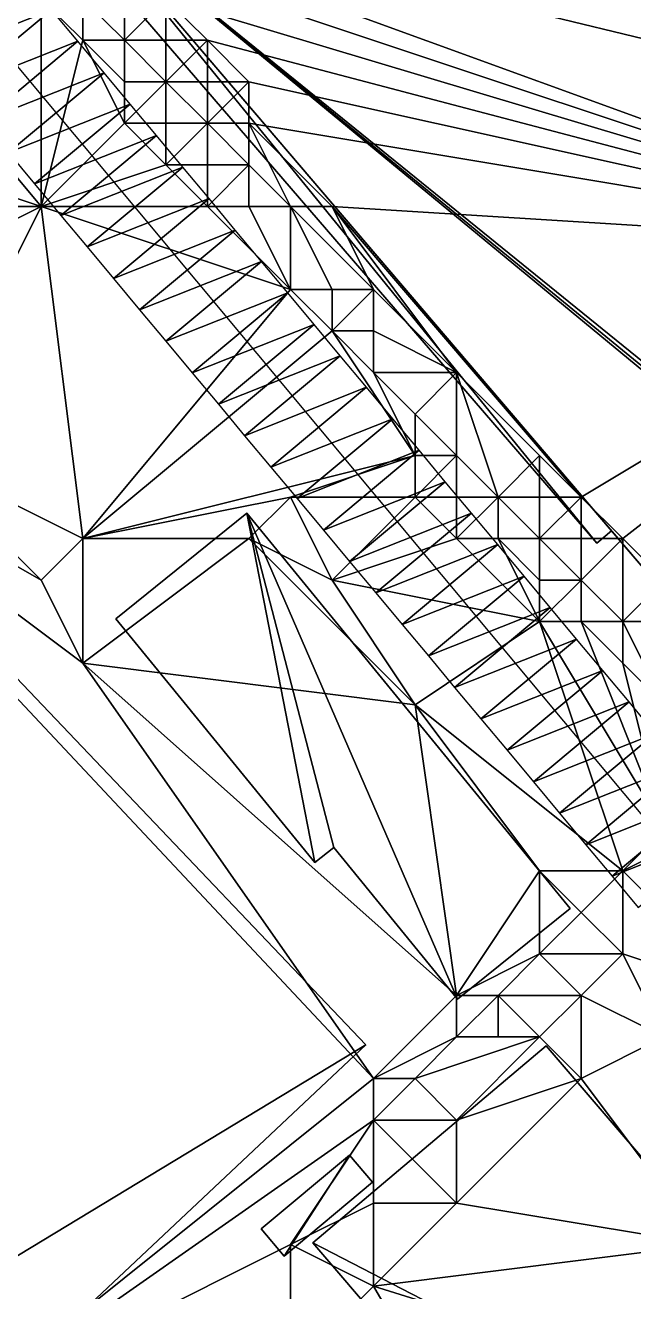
# Model space of a CAD drawing. Header units: metres. Extents: x -1103 to 901, y -902 to 905.
# Drawn here: x -450.8 to -421.5, y 505.7 to 566.7 of the extents above; entities that cross this region are included whole.
import ezdxf

# ---------------------------------------------------------------- set-up
doc = ezdxf.new("R2010")
doc.units = ezdxf.units.M
for name, color, linetype in [('OSM_BUILDING_FOOTPRINTS', 7, 'CONTINUOUS'), ('OSM_BUILDING_ROOFS', 1, 'CONTINUOUS'), ('OSM_BUILDING_WALLS', 8, 'CONTINUOUS'), ('OSM_ROAD_AXES', 2, 'CONTINUOUS'), ('OSM_ROAD_SURFACE', 9, 'CONTINUOUS'), ('OSM_TERRAIN', 3, 'CONTINUOUS')]:
    doc.layers.add(name, color=color, linetype=linetype)

msp = doc.modelspace()

# ---------------------------------------------------------------- linework, layer by layer
at = {"layer": 'OSM_BUILDING_FOOTPRINTS'}
for points in [[(-422.611, 600.17, 8.286), (-422.854, 599.96, 8.286), (-420.643, 597.405, 8.286), (-418.885, 598.898, 8.286), (-415.348, 594.784, 8.286), (-416.442, 593.844, 8.286), (-388.343, 561.231, 8.286), (-394.268, 556.199, 8.286), (-397.96, 560.49, 8.286), (-415.215, 545.815, 8.286), (-414.309, 544.764, 8.286), (-414.441, 544.654, 8.286), (-420.256, 539.71, 8.286), (-422.544, 542.376, 8.286), (-423.251, 541.778, 8.286), (-449.283, 572.002, 8.286), (-448.421, 572.721, 8.286), (-453.871, 579.058, 8.286), (-443.226, 588.104, 8.286), (-445.713, 590.991, 8.286), (-427.806, 606.208, 8.286), (-422.611, 600.17, 8.286)], [(-446.409, 538.129, 6.46), (-440.097, 543.227, 6.46), (-424.533, 524.183, 6.46), (-429.95, 519.815, 6.46), (-435.919, 527.125, 6.46), (-436.825, 526.395, 6.46), (-446.409, 538.129, 6.46)], [(-430.878, 449.944, 7.853), (-441.5, 462.33, 7.853), (-416.121, 483.796, 7.853), (-436.925, 508.081, 7.853), (-425.683, 517.581, 7.853), (-402.138, 490.111, 7.853), (-404.382, 488.209, 7.853), (-402.027, 485.466, 7.853), (-403.055, 484.592, 7.853), (-397.54, 478.145, 7.853), (-430.878, 449.944, 7.853)], [(-439.412, 508.756, 7.659), (-435.156, 512.306, 7.659), (-434.051, 511.001, 7.659), (-438.306, 507.451, 7.659), (-439.412, 508.756, 7.659)]]:
    msp.add_polyline3d(points, close=True, dxfattribs=at)
msp.add_polyline3d([(-523.852, 529.436, 6.58), (-478.808, 571.792, 6.58), (-478.808, 571.792, 6.58), (-474.917, 567.7, 6.58), (-475.602, 567.059, 6.58), (-472.286, 563.586, 6.58), (-475.381, 560.667, 6.58), (-434.371, 517.625, 6.58), (-453.041, 500.075, 6.58), (-450.554, 497.465, 6.58), (-468.781, 480.334, 6.58), (-478.343, 490.365, 6.58), (-476.431, 492.156, 6.58), (-478.597, 494.434, 6.58), (-477.735, 495.242, 6.58), (-483.417, 501.213, 6.58), (-484.975, 499.754, 6.58), (-487.827, 502.751, 6.58)], dxfattribs=at)
at = {"layer": 'OSM_BUILDING_ROOFS'}
for points in [[(-420.643, 597.405, 39.086), (-448.421, 572.721, 39.086), (-397.96, 560.49, 39.086)], [(-448.421, 572.721, 39.086), (-449.283, 572.002, 39.086), (-423.251, 541.778, 39.086)], [(-448.421, 572.721, 39.086), (-423.251, 541.778, 39.086), (-422.544, 542.376, 39.086)], [(-448.421, 572.721, 39.086), (-422.544, 542.376, 39.086), (-420.256, 539.71, 39.086)], [(-448.421, 572.721, 39.086), (-420.256, 539.71, 39.086), (-414.441, 544.654, 39.086)], [(-448.421, 572.721, 39.086), (-414.441, 544.654, 39.086), (-414.309, 544.764, 39.086)], [(-448.421, 572.721, 39.086), (-414.309, 544.764, 39.086), (-415.215, 545.815, 39.086)], [(-448.421, 572.721, 39.086), (-415.215, 545.815, 39.086), (-397.96, 560.49, 39.086)], [(-476.431, 492.156, 11.78), (-434.371, 517.625, 11.78), (-475.381, 560.667, 11.78)], [(-440.097, 543.227, 11.66), (-446.409, 538.129, 11.66), (-436.825, 526.395, 11.66)], [(-440.097, 543.227, 11.66), (-436.825, 526.395, 11.66), (-435.919, 527.125, 11.66)], [(-440.097, 543.227, 11.66), (-435.919, 527.125, 11.66), (-429.95, 519.815, 11.66)], [(-440.097, 543.227, 11.66), (-429.95, 519.815, 11.66), (-424.533, 524.183, 11.66)], [(-476.431, 492.156, 11.78), (-453.041, 500.075, 11.78), (-434.371, 517.625, 11.78)], [(-402.138, 490.111, 29.053), (-425.683, 517.581, 29.053), (-436.925, 508.081, 29.053)], [(-435.156, 512.306, 17.659), (-439.412, 508.756, 17.659), (-438.306, 507.451, 17.659)], [(-435.156, 512.306, 17.659), (-438.306, 507.451, 17.659), (-434.051, 511.001, 17.659)], [(-402.138, 490.111, 29.053), (-436.925, 508.081, 29.053), (-416.121, 483.796, 29.053)]]:
    msp.add_3dface(points, dxfattribs=at)
at = {"layer": 'OSM_BUILDING_WALLS'}
for points in [[(-449.283, 572.002, 8.286), (-423.251, 541.778, 8.286), (-423.251, 541.778, 39.086)], [(-449.283, 572.002, 8.286), (-423.251, 541.778, 39.086), (-449.283, 572.002, 39.086)], [(-434.371, 517.625, 6.58), (-475.381, 560.667, 6.58), (-475.381, 560.667, 11.78)], [(-434.371, 517.625, 6.58), (-475.381, 560.667, 11.78), (-434.371, 517.625, 11.78)], [(-440.097, 543.227, 6.46), (-446.409, 538.129, 6.46), (-446.409, 538.129, 11.66)], [(-440.097, 543.227, 6.46), (-446.409, 538.129, 11.66), (-440.097, 543.227, 11.66)], [(-424.533, 524.183, 6.46), (-440.097, 543.227, 6.46), (-440.097, 543.227, 11.66)], [(-424.533, 524.183, 6.46), (-440.097, 543.227, 11.66), (-424.533, 524.183, 11.66)], [(-423.251, 541.778, 8.286), (-422.544, 542.376, 8.286), (-422.544, 542.376, 39.086)], [(-423.251, 541.778, 8.286), (-422.544, 542.376, 39.086), (-423.251, 541.778, 39.086)], [(-422.544, 542.376, 8.286), (-420.256, 539.71, 8.286), (-420.256, 539.71, 39.086)], [(-422.544, 542.376, 8.286), (-420.256, 539.71, 39.086), (-422.544, 542.376, 39.086)], [(-446.409, 538.129, 6.46), (-436.825, 526.395, 6.46), (-436.825, 526.395, 11.66)], [(-446.409, 538.129, 6.46), (-436.825, 526.395, 11.66), (-446.409, 538.129, 11.66)], [(-436.825, 526.395, 6.46), (-435.919, 527.125, 6.46), (-435.919, 527.125, 11.66)], [(-436.825, 526.395, 6.46), (-435.919, 527.125, 11.66), (-436.825, 526.395, 11.66)], [(-435.919, 527.125, 6.46), (-429.95, 519.815, 6.46), (-429.95, 519.815, 11.66)], [(-435.919, 527.125, 6.46), (-429.95, 519.815, 11.66), (-435.919, 527.125, 11.66)], [(-429.95, 519.815, 6.46), (-424.533, 524.183, 6.46), (-424.533, 524.183, 11.66)], [(-429.95, 519.815, 6.46), (-424.533, 524.183, 11.66), (-429.95, 519.815, 11.66)], [(-453.041, 500.075, 6.58), (-434.371, 517.625, 6.58), (-434.371, 517.625, 11.78)], [(-453.041, 500.075, 6.58), (-434.371, 517.625, 11.78), (-453.041, 500.075, 11.78)], [(-425.683, 517.581, 7.853), (-436.925, 508.081, 7.853), (-436.925, 508.081, 29.053)], [(-425.683, 517.581, 7.853), (-436.925, 508.081, 29.053), (-425.683, 517.581, 29.053)], [(-402.138, 490.111, 7.853), (-425.683, 517.581, 7.853), (-425.683, 517.581, 29.053)], [(-402.138, 490.111, 7.853), (-425.683, 517.581, 29.053), (-402.138, 490.111, 29.053)], [(-435.156, 512.306, 7.659), (-439.412, 508.756, 7.659), (-439.412, 508.756, 17.659)], [(-435.156, 512.306, 7.659), (-439.412, 508.756, 17.659), (-435.156, 512.306, 17.659)], [(-434.051, 511.001, 7.659), (-435.156, 512.306, 7.659), (-435.156, 512.306, 17.659)], [(-434.051, 511.001, 7.659), (-435.156, 512.306, 17.659), (-434.051, 511.001, 17.659)], [(-438.306, 507.451, 7.659), (-434.051, 511.001, 7.659), (-434.051, 511.001, 17.659)], [(-438.306, 507.451, 7.659), (-434.051, 511.001, 17.659), (-438.306, 507.451, 17.659)], [(-439.412, 508.756, 7.659), (-438.306, 507.451, 7.659), (-438.306, 507.451, 17.659)], [(-439.412, 508.756, 7.659), (-438.306, 507.451, 17.659), (-439.412, 508.756, 17.659)], [(-436.925, 508.081, 7.853), (-416.121, 483.796, 7.853), (-416.121, 483.796, 29.053)], [(-436.925, 508.081, 7.853), (-416.121, 483.796, 29.053), (-436.925, 508.081, 29.053)]]:
    msp.add_3dface(points, dxfattribs=at)
at = {"layer": 'OSM_ROAD_AXES'}
msp.add_polyline3d([(-381.478, 480.954, 12.537), (-418.94, 526.152, 9.989), (-463.189, 579.18, 9.039), (-468.815, 586.246, 9.387), (-472.099, 590.161, 9.604), (-476.498, 595.425, 9.925), (-515.098, 641.519, 12.272)], dxfattribs=at)
at = {"layer": 'OSM_ROAD_SURFACE'}
for points in [[(-449.507, 567.466, 8.415), (-450.772, 568.981, 8.484), (-455.378, 565.137, 8.483)], [(-449.507, 567.466, 8.415), (-455.378, 565.137, 8.483), (-454.114, 563.622, 8.411)], [(-448.243, 565.951, 8.382), (-449.507, 567.466, 8.415), (-454.114, 563.622, 8.411)], [(-448.243, 565.951, 8.382), (-454.114, 563.622, 8.411), (-452.85, 562.107, 8.338)], [(-446.979, 564.436, 8.322), (-448.243, 565.951, 8.382), (-452.85, 562.107, 8.338)], [(-446.979, 564.436, 8.322), (-452.85, 562.107, 8.338), (-451.586, 560.592, 8.265)], [(-445.715, 562.921, 8.449), (-446.979, 564.436, 8.322), (-451.586, 560.592, 8.265)], [(-445.715, 562.921, 8.449), (-451.586, 560.592, 8.265), (-450.321, 559.077, 8.193)], [(-444.45, 561.406, 8.281), (-445.715, 562.921, 8.449), (-450.321, 559.077, 8.193)], [(-444.45, 561.406, 8.281), (-450.321, 559.077, 8.193), (-449.057, 557.562, 8.151)], [(-443.186, 559.891, 8.268), (-444.45, 561.406, 8.281), (-449.057, 557.562, 8.151)], [(-443.186, 559.891, 8.268), (-449.057, 557.562, 8.151), (-447.793, 556.046, 8.141)], [(-441.922, 558.376, 8.24), (-443.186, 559.891, 8.268), (-447.793, 556.046, 8.141)], [(-441.922, 558.376, 8.24), (-447.793, 556.046, 8.141), (-446.529, 554.531, 8.131)], [(-440.658, 556.86, 8.154), (-441.922, 558.376, 8.24), (-446.529, 554.531, 8.131)], [(-440.658, 556.86, 8.154), (-446.529, 554.531, 8.131), (-445.264, 553.016, 8.12)], [(-439.393, 555.345, 8.1), (-440.658, 556.86, 8.154), (-445.264, 553.016, 8.12)], [(-439.393, 555.345, 8.1), (-445.264, 553.016, 8.12), (-444, 551.501, 8.11)], [(-438.129, 553.83, 8.109), (-439.393, 555.345, 8.1), (-444, 551.501, 8.11)], [(-438.129, 553.83, 8.109), (-444, 551.501, 8.11), (-442.736, 549.986, 8.1)], [(-436.865, 552.315, 8.195), (-438.129, 553.83, 8.109), (-442.736, 549.986, 8.1)], [(-436.865, 552.315, 8.195), (-442.736, 549.986, 8.1), (-441.472, 548.471, 8.133)], [(-435.601, 550.8, 8.251), (-436.865, 552.315, 8.195), (-441.472, 548.471, 8.133)], [(-435.601, 550.8, 8.251), (-441.472, 548.471, 8.133), (-440.207, 546.956, 8.188)], [(-434.336, 549.285, 8.285), (-435.601, 550.8, 8.251), (-440.207, 546.956, 8.188)], [(-434.336, 549.285, 8.285), (-440.207, 546.956, 8.188), (-438.943, 545.441, 8.222)], [(-433.072, 547.77, 8.341), (-434.336, 549.285, 8.285), (-438.943, 545.441, 8.222)], [(-433.072, 547.77, 8.341), (-438.943, 545.441, 8.222), (-437.679, 543.926, 8.269)], [(-431.808, 546.255, 8.453), (-433.072, 547.77, 8.341), (-437.679, 543.926, 8.269)], [(-431.808, 546.255, 8.453), (-437.679, 543.926, 8.269), (-436.415, 542.411, 8.398)], [(-430.544, 544.74, 8.715), (-431.808, 546.255, 8.453), (-436.415, 542.411, 8.398)], [(-430.544, 544.74, 8.715), (-436.415, 542.411, 8.398), (-435.15, 540.896, 8.527)], [(-429.279, 543.225, 8.897), (-430.544, 544.74, 8.715), (-435.15, 540.896, 8.527)], [(-429.279, 543.225, 8.897), (-435.15, 540.896, 8.527), (-433.886, 539.381, 8.657)], [(-428.015, 541.71, 8.793), (-429.279, 543.225, 8.897), (-433.886, 539.381, 8.657)], [(-428.015, 541.71, 8.793), (-433.886, 539.381, 8.657), (-432.622, 537.866, 8.746)], [(-426.751, 540.195, 8.981), (-428.015, 541.71, 8.793), (-432.622, 537.866, 8.746)], [(-426.751, 540.195, 8.981), (-432.622, 537.866, 8.746), (-431.358, 536.351, 8.836)], [(-425.486, 538.68, 9.383), (-426.751, 540.195, 8.981), (-431.358, 536.351, 8.836)], [(-425.486, 538.68, 9.383), (-431.358, 536.351, 8.836), (-430.093, 534.835, 8.937)], [(-424.222, 537.165, 9.289), (-425.486, 538.68, 9.383), (-430.093, 534.835, 8.937)], [(-424.222, 537.165, 9.289), (-430.093, 534.835, 8.937), (-428.829, 533.32, 9.085)], [(-422.958, 535.649, 9.417), (-424.222, 537.165, 9.289), (-428.829, 533.32, 9.085)], [(-422.958, 535.649, 9.417), (-428.829, 533.32, 9.085), (-427.565, 531.805, 9.234)], [(-421.694, 534.134, 9.566), (-422.958, 535.649, 9.417), (-427.565, 531.805, 9.234)], [(-421.694, 534.134, 9.566), (-427.565, 531.805, 9.234), (-426.301, 530.29, 9.383)], [(-420.429, 532.619, 9.715), (-421.694, 534.134, 9.566), (-426.301, 530.29, 9.383)], [(-420.429, 532.619, 9.715), (-426.301, 530.29, 9.383), (-425.036, 528.775, 9.531)], [(-419.165, 531.104, 10.033), (-420.429, 532.619, 9.715), (-425.036, 528.775, 9.531)], [(-419.165, 531.104, 10.033), (-425.036, 528.775, 9.531), (-423.772, 527.26, 9.647)], [(-417.901, 529.589, 10.331), (-419.165, 531.104, 10.033), (-423.772, 527.26, 9.647)], [(-417.901, 529.589, 10.331), (-423.772, 527.26, 9.647), (-422.508, 525.745, 9.701)], [(-416.634, 528.07, 10.344), (-417.901, 529.589, 10.331), (-422.508, 525.745, 9.701)], [(-416.634, 528.07, 10.344), (-422.508, 525.745, 9.701), (-421.247, 524.234, 9.934)]]:
    msp.add_3dface(points, dxfattribs=at)
at = {"layer": 'OSM_TERRAIN'}
for points in [[(-448, 572, 11.371), (-404, 556, 11.371), (-404, 578, 11.371)], [(-446, 570, 11.371), (-404, 556, 11.371), (-448, 572, 11.371)], [(-468, 564, 8.378), (-450, 558, 8.106), (-460, 570, 8.681)], [(-460, 570, 8.681), (-450, 558, 8.106), (-450, 568, 8.376)], [(-444, 568, 11.371), (-404, 556, 11.371), (-446, 570, 11.371)], [(-450, 558, 8.106), (-448, 566, 8.335), (-450, 568, 8.376)], [(-450, 568, 8.376), (-448, 566, 8.335), (-448, 568, 9.255)], [(-448, 566, 8.335), (-446, 566, 9.437), (-448, 568, 9.255)], [(-446, 566, 9.437), (-446, 568, 11.281), (-448, 568, 9.255)], [(-446, 566, 9.437), (-444, 566, 11.371), (-444, 568, 11.371)], [(-446, 566, 9.437), (-444, 568, 11.371), (-446, 568, 11.281)], [(-444, 566, 11.371), (-442, 566, 11.371), (-444, 568, 11.371)], [(-442, 566, 11.371), (-404, 556, 11.371), (-444, 568, 11.371)], [(-450, 558, 8.106), (-446, 562, 8.096), (-448, 566, 8.335)], [(-446, 562, 8.096), (-446, 564, 8.345), (-448, 566, 8.335)], [(-448, 566, 8.335), (-446, 564, 8.345), (-446, 566, 9.437)], [(-446, 564, 8.345), (-444, 564, 9.668), (-446, 566, 9.437)], [(-444, 564, 9.668), (-444, 566, 11.371), (-446, 566, 9.437)], [(-444, 564, 9.668), (-442, 564, 11.371), (-442, 566, 11.371)], [(-444, 564, 9.668), (-442, 566, 11.371), (-444, 566, 11.371)], [(-442, 564, 11.371), (-440, 564, 11.371), (-442, 566, 11.371)], [(-440, 564, 11.371), (-404, 556, 11.371), (-442, 566, 11.371)], [(-450, 558, 8.106), (-468, 564, 8.378), (-468, 558, 8.163)], [(-446, 562, 8.096), (-444, 562, 8.401), (-444, 564, 9.668)], [(-446, 562, 8.096), (-444, 564, 9.668), (-446, 564, 8.345)], [(-444, 562, 8.401), (-442, 562, 9.949), (-444, 564, 9.668)], [(-442, 562, 9.949), (-442, 564, 11.371), (-444, 564, 9.668)], [(-442, 562, 9.949), (-440, 562, 11.371), (-440, 564, 11.371)], [(-442, 562, 9.949), (-440, 564, 11.371), (-442, 564, 11.371)], [(-440, 564, 11.371), (-440, 562, 11.371), (-404, 556, 11.371)], [(-450, 558, 8.106), (-444, 560, 8.058), (-446, 562, 8.096)], [(-444, 560, 8.058), (-444, 562, 8.401), (-446, 562, 8.096)], [(-444, 560, 8.058), (-442, 560, 8.515), (-442, 562, 9.949)], [(-444, 560, 8.058), (-442, 562, 9.949), (-444, 562, 8.401)], [(-442, 560, 8.515), (-440, 560, 10.283), (-442, 562, 9.949)], [(-440, 560, 10.283), (-440, 562, 11.371), (-442, 562, 9.949)], [(-438, 558, 10.659), (-440, 562, 11.371), (-440, 560, 10.283)], [(-438, 558, 10.659), (-436, 558, 11.371), (-440, 562, 11.371)], [(-436, 558, 11.371), (-404, 556, 11.371), (-440, 562, 11.371)], [(-450, 558, 8.106), (-442, 558, 8.03), (-444, 560, 8.058)], [(-442, 558, 8.03), (-442, 560, 8.515), (-444, 560, 8.058)], [(-442, 558, 8.03), (-440, 558, 8.674), (-440, 560, 10.283)], [(-442, 558, 8.03), (-440, 560, 10.283), (-442, 560, 8.515)], [(-440, 558, 8.674), (-438, 558, 10.659), (-440, 560, 10.283)], [(-462, 552, 8.083), (-450, 558, 8.106), (-468, 558, 8.163)], [(-456, 546, 8.025), (-450, 558, 8.106), (-462, 552, 8.083)], [(-456, 546, 8.025), (-448, 542, 8.022), (-450, 558, 8.106)], [(-450, 558, 8.106), (-448, 542, 8.022), (-438, 554, 8.059)], [(-438, 554, 8.059), (-442, 558, 8.03), (-450, 558, 8.106)], [(-438, 554, 8.059), (-440, 558, 8.674), (-442, 558, 8.03)], [(-438, 554, 8.059), (-438, 558, 10.659), (-440, 558, 8.674)], [(-438, 554, 8.059), (-436, 554, 9.168), (-438, 558, 10.659)], [(-436, 554, 9.168), (-434, 554, 11.237), (-438, 558, 10.659)], [(-434, 554, 11.237), (-436, 558, 11.371), (-438, 558, 10.659)], [(-430, 550, 11.371), (-436, 558, 11.371), (-434, 554, 11.237)], [(-430, 550, 11.371), (-424, 544, 11.371), (-436, 558, 11.371)], [(-424, 544, 11.371), (-404, 556, 11.371), (-436, 558, 11.371)], [(-422, 542, 11.167), (-404, 556, 11.371), (-424, 544, 11.371)], [(-422, 542, 11.167), (-420, 540, 10.312), (-404, 556, 11.371)], [(-448, 542, 8.022), (-436, 552, 8.185), (-438, 554, 8.059)], [(-436, 552, 8.185), (-436, 554, 9.168), (-438, 554, 8.059)], [(-436, 552, 8.185), (-434, 552, 9.491), (-434, 554, 11.237)], [(-436, 552, 8.185), (-434, 554, 11.237), (-436, 554, 9.168)], [(-434, 552, 9.491), (-430, 550, 11.371), (-434, 554, 11.237)], [(-448, 542, 8.022), (-432, 546, 8.302), (-436, 552, 8.185)], [(-432, 546, 8.302), (-434, 550, 8.37), (-436, 552, 8.185)], [(-434, 550, 8.37), (-434, 552, 9.491), (-436, 552, 8.185)], [(-434, 550, 8.37), (-430, 550, 11.371), (-434, 552, 9.491)], [(-432, 546, 8.302), (-432, 548, 8.62), (-434, 550, 8.37)], [(-432, 548, 8.62), (-430, 550, 11.371), (-434, 550, 8.37)], [(-430, 546, 8.929), (-430, 550, 11.371), (-432, 548, 8.62)], [(-430, 546, 8.929), (-428, 544, 9.269), (-430, 550, 11.371)], [(-428, 544, 9.269), (-426, 546, 11.371), (-430, 550, 11.371)], [(-426, 546, 11.371), (-424, 544, 11.371), (-430, 550, 11.371)], [(-434, 516, 9.247), (-464, 548, 9.148), (-454, 500, 9.148)], [(-464, 548, 9.148), (-434, 516, 9.247), (-448, 536, 8.544)], [(-464, 548, 9.148), (-448, 536, 8.544), (-450, 540, 8.06)], [(-464, 548, 9.148), (-450, 540, 8.06), (-456, 546, 8.025)], [(-432, 546, 8.302), (-430, 546, 8.929), (-432, 548, 8.62)], [(-450, 540, 8.06), (-448, 542, 8.022), (-456, 546, 8.025)], [(-438, 544, 8.197), (-432, 546, 8.302), (-448, 542, 8.022)], [(-438, 544, 8.197), (-432, 544, 8.55), (-432, 546, 8.302)], [(-432, 544, 8.55), (-430, 544, 8.479), (-430, 546, 8.929)], [(-432, 544, 8.55), (-430, 546, 8.929), (-432, 546, 8.302)], [(-430, 544, 8.479), (-428, 544, 9.269), (-430, 546, 8.929)], [(-428, 544, 9.269), (-426, 544, 10.995), (-426, 546, 11.371)], [(-426, 544, 10.995), (-424, 544, 11.371), (-426, 546, 11.371)], [(-440, 542, 8.631), (-438, 544, 8.197), (-448, 542, 8.022)], [(-440, 542, 8.631), (-436, 540, 8.46), (-438, 544, 8.197)], [(-436, 540, 8.46), (-432, 544, 8.55), (-438, 544, 8.197)], [(-436, 540, 8.46), (-430, 542, 8.694), (-432, 544, 8.55)], [(-430, 542, 8.694), (-430, 544, 8.479), (-432, 544, 8.55)], [(-430, 542, 8.694), (-428, 542, 8.712), (-428, 544, 9.269)], [(-430, 542, 8.694), (-428, 544, 9.269), (-430, 544, 8.479)], [(-428, 542, 8.712), (-426, 542, 9.625), (-428, 544, 9.269)], [(-426, 542, 9.625), (-426, 544, 10.995), (-428, 544, 9.269)], [(-426, 542, 9.625), (-424, 542, 11.146), (-424, 544, 11.371)], [(-426, 542, 9.625), (-424, 544, 11.371), (-426, 544, 10.995)], [(-424, 542, 11.146), (-422, 542, 11.167), (-424, 544, 11.371)], [(-450, 540, 8.06), (-448, 536, 8.544), (-448, 542, 8.022)], [(-448, 536, 8.544), (-432, 534, 8.746), (-440, 542, 8.631)], [(-448, 536, 8.544), (-440, 542, 8.631), (-448, 542, 8.022)], [(-432, 534, 8.746), (-436, 540, 8.46), (-440, 542, 8.631)], [(-436, 540, 8.46), (-426, 538, 9.152), (-430, 542, 8.694)], [(-426, 538, 9.152), (-428, 542, 8.712), (-430, 542, 8.694)], [(-426, 538, 9.152), (-426, 540, 8.991), (-428, 542, 8.712)], [(-428, 542, 8.712), (-426, 540, 8.991), (-426, 542, 9.625)], [(-426, 540, 8.991), (-424, 540, 9.908), (-426, 542, 9.625)], [(-424, 540, 9.908), (-424, 542, 11.146), (-426, 542, 9.625)], [(-424, 540, 9.908), (-422, 538, 9.971), (-422, 542, 11.167)], [(-424, 540, 9.908), (-422, 542, 11.167), (-424, 542, 11.146)], [(-422, 538, 9.971), (-420, 540, 10.312), (-422, 542, 11.167)], [(-432, 534, 8.746), (-426, 538, 9.152), (-436, 540, 8.46)], [(-426, 538, 9.152), (-424, 538, 9.188), (-424, 540, 9.908)], [(-426, 538, 9.152), (-424, 540, 9.908), (-426, 540, 8.991)], [(-424, 538, 9.188), (-422, 538, 9.971), (-424, 540, 9.908)], [(-422, 538, 9.971), (-420, 538, 10.315), (-420, 540, 10.312)], [(-432, 534, 8.746), (-422, 526, 9.815), (-426, 538, 9.152)], [(-422, 526, 9.815), (-420, 528, 9.923), (-426, 538, 9.152)], [(-426, 538, 9.152), (-420, 528, 9.923), (-424, 538, 9.188)], [(-420, 528, 9.923), (-422, 536, 9.404), (-424, 538, 9.188)], [(-424, 538, 9.188), (-422, 536, 9.404), (-422, 538, 9.971)], [(-422, 536, 9.404), (-420, 534, 9.62), (-422, 538, 9.971)], [(-420, 534, 9.62), (-420, 538, 10.315), (-422, 538, 9.971)], [(-434, 516, 9.247), (-430, 520, 8.631), (-448, 536, 8.544)], [(-448, 536, 8.544), (-430, 520, 8.631), (-432, 534, 8.746)], [(-420, 528, 9.923), (-420, 534, 9.62), (-422, 536, 9.404)], [(-426, 526, 8.799), (-422, 526, 9.815), (-432, 534, 8.746)], [(-430, 520, 8.631), (-426, 526, 8.799), (-432, 534, 8.746)], [(-422, 526, 9.815), (-416, 520, 10.572), (-418, 528, 9.923)], [(-422, 526, 9.815), (-418, 528, 9.923), (-420, 528, 9.923)], [(-430, 520, 8.631), (-426, 522, 8.807), (-426, 526, 8.799)], [(-426, 522, 8.807), (-424, 524, 9.03), (-426, 526, 8.799)], [(-424, 524, 9.03), (-422, 526, 9.815), (-426, 526, 8.799)], [(-424, 524, 9.03), (-422, 522, 9.712), (-422, 526, 9.815)], [(-422, 522, 9.712), (-416, 520, 10.572), (-422, 526, 9.815)], [(-426, 522, 8.807), (-422, 522, 9.712), (-424, 524, 9.03)], [(-428, 520, 8.932), (-426, 522, 8.807), (-430, 520, 8.631)], [(-428, 520, 8.932), (-424, 520, 9.903), (-426, 522, 8.807)], [(-424, 520, 9.903), (-422, 522, 9.712), (-426, 522, 8.807)], [(-424, 520, 9.903), (-420, 518, 9.891), (-422, 522, 9.712)], [(-420, 518, 9.891), (-416, 520, 10.572), (-422, 522, 9.712)], [(-434, 516, 9.247), (-430, 518, 9.17), (-430, 520, 8.631)], [(-430, 518, 9.17), (-428, 518, 9.785), (-428, 520, 8.932)], [(-430, 518, 9.17), (-428, 520, 8.932), (-430, 520, 8.631)], [(-428, 518, 9.785), (-426, 518, 10.828), (-428, 520, 8.932)], [(-426, 518, 10.828), (-424, 520, 9.903), (-428, 520, 8.932)], [(-424, 516, 10.997), (-424, 520, 9.903), (-426, 518, 10.828)], [(-424, 516, 10.997), (-420, 518, 9.891), (-424, 520, 9.903)], [(-432, 516, 9.849), (-430, 518, 9.17), (-434, 516, 9.247)], [(-430, 514, 11.06), (-426, 518, 10.828), (-432, 516, 9.849)], [(-432, 516, 9.849), (-426, 518, 10.828), (-430, 518, 9.17)], [(-430, 514, 11.06), (-424, 516, 10.997), (-426, 518, 10.828)], [(-426, 518, 10.828), (-428, 518, 9.785), (-430, 518, 9.17)], [(-424, 516, 10.997), (-418, 508, 11.079), (-420, 518, 9.891)], [(-434, 514, 9.816), (-434, 516, 9.247), (-454, 500, 9.148)], [(-434, 514, 9.816), (-432, 516, 9.849), (-434, 516, 9.247)], [(-434, 514, 9.816), (-430, 514, 11.06), (-432, 516, 9.849)], [(-430, 510, 11.079), (-418, 508, 11.079), (-424, 516, 10.997)], [(-430, 510, 11.079), (-424, 516, 10.997), (-430, 514, 11.06)], [(-454, 500, 9.148), (-438, 508, 9.66), (-434, 514, 9.816)], [(-438, 508, 9.66), (-434, 510, 9.944), (-434, 514, 9.816)], [(-434, 510, 9.944), (-430, 510, 11.079), (-434, 514, 9.816)], [(-434, 514, 9.816), (-430, 510, 11.079), (-430, 514, 11.06)], [(-438, 508, 9.66), (-434, 506, 11.034), (-434, 510, 9.944)], [(-434, 506, 11.034), (-430, 510, 11.079), (-434, 510, 9.944)], [(-434, 506, 11.034), (-418, 508, 11.079), (-430, 510, 11.079)], [(-454, 500, 9.148), (-438, 502, 10.019), (-438, 508, 9.66)], [(-438, 502, 10.019), (-434, 506, 11.034), (-438, 508, 9.66)], [(-434, 506, 11.034), (-402, 496, 10.881), (-418, 508, 11.079)], [(-420, 482, 11.078), (-434, 506, 11.034), (-438, 502, 10.019)], [(-420, 482, 11.078), (-402, 496, 10.881), (-434, 506, 11.034)]]:
    msp.add_3dface(points, dxfattribs=at)

doc.saveas('drawing.dxf')
